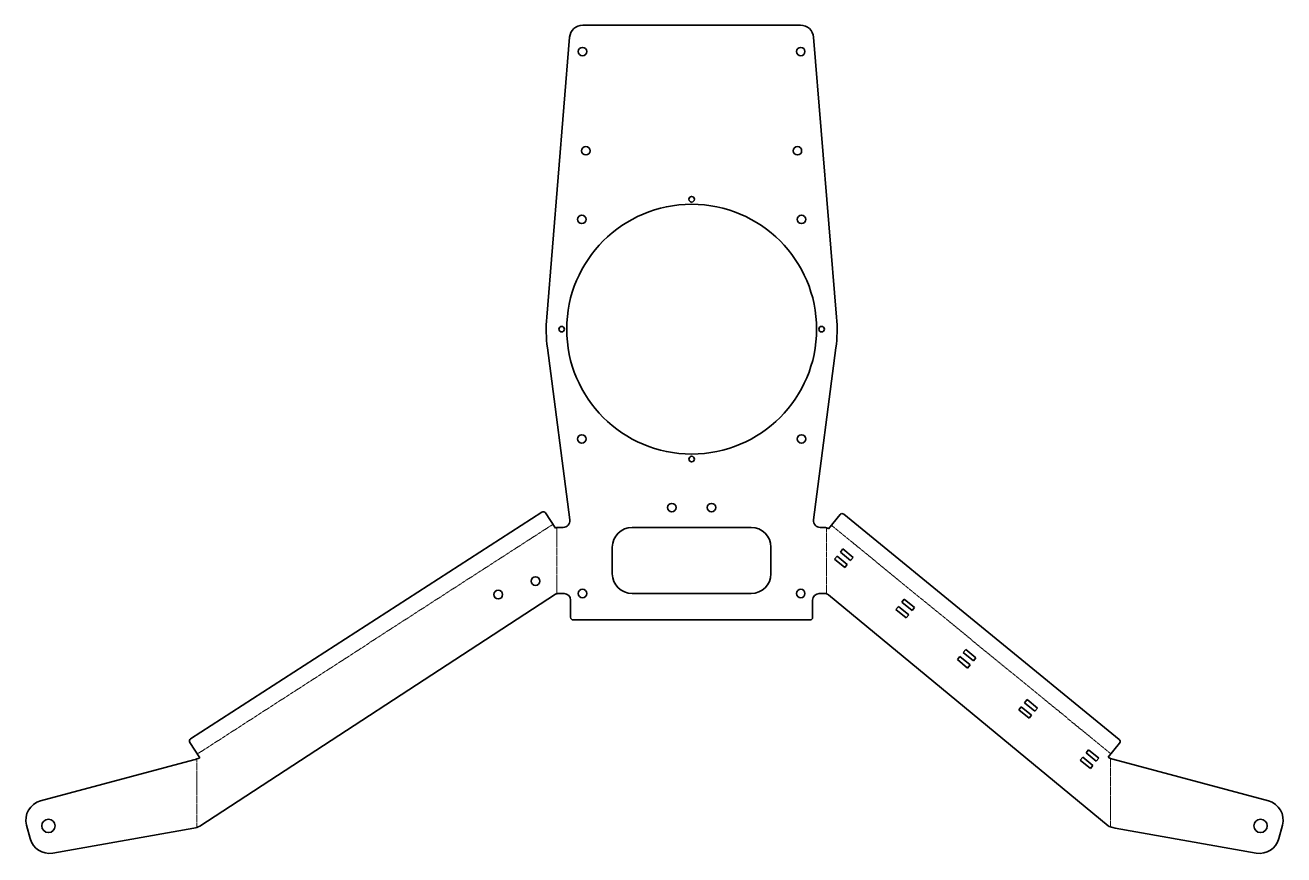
# Model space of a CAD drawing. Header units: millimetres. Extents: x -1 to 951, y -1 to 626.
import ezdxf

# ---------------------------------------------------------------- set-up
doc = ezdxf.new("R2010")
doc.units = ezdxf.units.MM
doc.linetypes.add('Chain', pattern=[13.68, 9.12, -1.14, 2.28, -1.14])
doc.layers.add('SIMUMAK Bend Centerline (ISO)', color=7, linetype='Chain', lineweight=9)
doc.layers.add('SIMUMAK Visible (ISO)', color=7, linetype='Continuous', lineweight=35)

# ---------------------------------------------------------------- blocks, each defined once
blk = doc.blocks.new('SIL-026-TRAS-03_Sheet_3_SIL-026-TRAS-03 (Desplegada)')
at = {"layer": 'SIMUMAK Bend Centerline (ISO)', "ltscale": 0.263158}
for p, q in [((-76.8, -64.41), (-345.8, -238.14)), ((345.17, -237.98), (133.73, -65.02)), ((-73.76, -116.83), (-73.76, -66.83)), ((130.02, -116.93), (130.02, -66.92)), ((-346.15, -293.66), (-346.15, -241.9)), ((344.85, -241.52), (344.85, -293.28))]:
    blk.add_line(p, q, dxfattribs=at)
at = {"layer": 'SIMUMAK Visible (ISO)'}
for p, q in [((-54.2, 313.29), (110.38, 313.29)), ((-81.54, 92.29), (-64.16, 304.11)), ((120.34, 304.11), (137.72, 92.29)), ((-64.14, -61.07), (-81, 69.17)), ((137.18, 69.17), (120.32, -61.07)), ((-350.84, -226.65), (-85.2, -55.09)), ((-82.44, -55.68), (-74.96, -67.26)), ((131.59, -67.64), (140.31, -56.97)), ((143.13, -56.69), (351.47, -227.12)), ((-72.55, -66.71), (-69.1, -66.71)), ((-16.91, -66.71), (73.09, -66.71)), ((125.28, -66.71), (128.45, -66.71)), ((-31.91, -101.71), (-31.91, -81.71)), ((88.09, -81.71), (88.09, -101.71)), ((140.58, -85.34), (142.48, -83.02)), ((148.32, -91.67), (140.58, -85.34)), ((142.48, -83.02), (150.22, -89.35)), ((136.15, -90.76), (138.05, -88.43)), ((143.89, -97.09), (136.15, -90.76)), ((138.05, -88.43), (145.79, -94.77)), ((145.79, -94.77), (143.89, -97.09)), ((150.22, -89.35), (148.32, -91.67)), ((-74.96, -117.27), (-343.96, -292.75)), ((-68.41, -116.71), (-72.55, -116.71)), ((-63.41, -134.71), (-63.41, -121.71)), ((73.09, -116.71), (-16.91, -116.71)), ((119.59, -121.71), (119.59, -134.71)), ((128.45, -116.71), (124.59, -116.71)), ((343.02, -292.36), (131.59, -117.65)), ((187.03, -123.33), (188.92, -121.01)), ((194.77, -129.66), (187.03, -123.33)), ((188.92, -121.01), (196.67, -127.34)), ((182.59, -128.75), (184.49, -126.43)), ((190.33, -135.08), (182.59, -128.75)), ((184.49, -126.43), (192.23, -132.76)), ((192.23, -132.76), (190.33, -135.08)), ((196.67, -127.34), (194.77, -129.66)), ((117.59, -136.71), (-61.41, -136.71)), ((233.47, -161.32), (235.37, -159)), ((241.21, -167.65), (233.47, -161.32)), ((235.37, -159), (243.11, -165.33)), ((229.03, -166.74), (230.93, -164.42)), ((236.77, -173.07), (229.03, -166.74)), ((230.93, -164.42), (238.67, -170.75)), ((238.67, -170.75), (236.77, -173.07)), ((243.11, -165.33), (241.21, -167.65)), ((279.91, -199.31), (281.81, -196.99)), ((287.65, -205.64), (279.91, -199.31)), ((281.81, -196.99), (289.55, -203.32)), ((275.47, -204.73), (277.37, -202.41)), ((283.21, -211.06), (275.47, -204.73)), ((277.37, -202.41), (285.11, -208.74)), ((285.11, -208.74), (283.21, -211.06)), ((289.55, -203.32), (287.65, -205.64)), ((-343.96, -240.99), (-351.44, -229.41)), ((326.35, -237.3), (328.25, -234.98)), ((334.09, -243.63), (326.35, -237.3)), ((328.25, -234.98), (335.99, -241.31)), ((351.75, -229.94), (343.02, -240.61)), ((-464.29, -273.59), (-348.34, -242.52)), ((321.91, -242.72), (323.81, -240.4)), ((329.66, -249.05), (321.91, -242.72)), ((323.81, -240.4), (331.55, -246.73)), ((331.55, -246.73), (329.66, -249.05)), ((335.99, -241.31), (334.09, -243.63)), ((346.67, -242.07), (464.29, -273.59)), ((-474.89, -291.96), (-472.16, -302.17)), ((-455.07, -313.06), (-348.34, -294.28)), ((348.34, -294.28), (346.67, -293.83)), ((348.34, -294.28), (455.07, -313.06)), ((472.16, -302.17), (474.89, -291.96))]:
    blk.add_line(p, q, dxfattribs=at)
for centre, radius in [((-54.41, 293.29), 3.2), ((110.59, 293.29), 3.2), ((-51.91, 218.29), 3.2), ((108.09, 218.29), 3.2), ((28.09, 181.58), 2.1), ((28.09, 83.29), 94.5), ((-55, 166.38), 3.2), ((111.17, 166.38), 3.2), ((-70.2, 83.29), 2.1), ((126.38, 83.29), 2.1), ((-55, 0.21), 3.2), ((111.17, 0.21), 3.2), ((28.09, -15), 2.1), ((13.09, -51.71), 3.2), ((43.09, -51.71), 3.2), ((-89.96, -107.27), 3.3), ((-54.41, -116.71), 3.2), ((110.59, -116.71), 3.2), ((-118.15, -117.53), 3.3), ((-458.34, -292.52), 5.05), ((458.34, -292.52), 5.05)]:
    blk.add_circle(centre, radius, dxfattribs=at)
at = {"layer": 'SIMUMAK Visible (ISO)', "extrusion": (0, 0, -1)}
for centre, radius, start, end in [((54.2, 303.29), 10, 4.69014, 90), ((-110.38, 303.29), 10, 90, 175.30986), ((-28.09, 83.29), 110, 352.62395, 4.69014), ((-28.09, 83.29), 110, 175.30986, 187.37605), ((84.12, -56.77), 2, 57.14395, 147.14395), ((-141.86, -58.24), 2, 39.28464, 129.28464), ((61.41, -134.71), 2, 270, 0), ((-117.59, -134.71), 2, 180, 270), ((349.76, -228.33), 2, 327.14395, 57.14395), ((-350.2, -228.67), 2, 129.28464, 219.28464), ((460.41, -288.07), 15, 345, 75), ((-460.41, -288.07), 15, 105, 195), ((457.67, -298.29), 15, 260.01896, 345), ((-457.67, -298.29), 15, 195, 279.98104)]:
    blk.add_arc(centre, radius, start, end, dxfattribs=at)
at = {"layer": 'SIMUMAK Visible (ISO)'}
for centre, radius, start, end in [((-69.1, -61.71), 5, 270, 7.37605), ((125.28, -61.71), 5, 172.62395, 270), ((-16.91, -81.71), 15, 90, 180), ((73.09, -81.71), 15, 360, 90), ((-16.91, -101.71), 15, 180, 270), ((73.09, -101.71), 15, 270, 0), ((-68.41, -121.71), 5, 360, 90), ((124.59, -121.71), 5, 90, 180)]:
    blk.add_arc(centre, radius, start, end, dxfattribs=at)
for points in [[(-74.96, -67.26), (-74.22, -66.86), (-73.39, -66.71), (-72.55, -66.71)], [(131.59, -67.64), (130.66, -67.02), (129.56, -66.71), (128.45, -66.71)], [(-74.96, -117.27), (-74.23, -116.86), (-73.39, -116.71), (-72.55, -116.71)], [(131.59, -117.65), (130.66, -117.03), (129.56, -116.71), (128.45, -116.71)], [(-343.96, -240.99), (-345.33, -241.74), (-346.84, -242.12), (-348.34, -242.52)], [(343.02, -240.61), (344.12, -241.36), (345.4, -241.73), (346.67, -242.07)], [(-343.96, -292.75), (-345.32, -293.5), (-346.84, -293.88), (-348.34, -294.28)], [(343.02, -292.36), (344.12, -293.11), (345.4, -293.49), (346.67, -293.83)]]:
    blk.add_open_spline(points, degree=3, dxfattribs=at)

msp = doc.modelspace()

# ---------------------------------------------------------------- block references
msp.add_blockref('SIL-026-TRAS-03_Sheet_3_SIL-026-TRAS-03 (Desplegada)', (475.28, 313.06))

doc.saveas('drawing.dxf')
